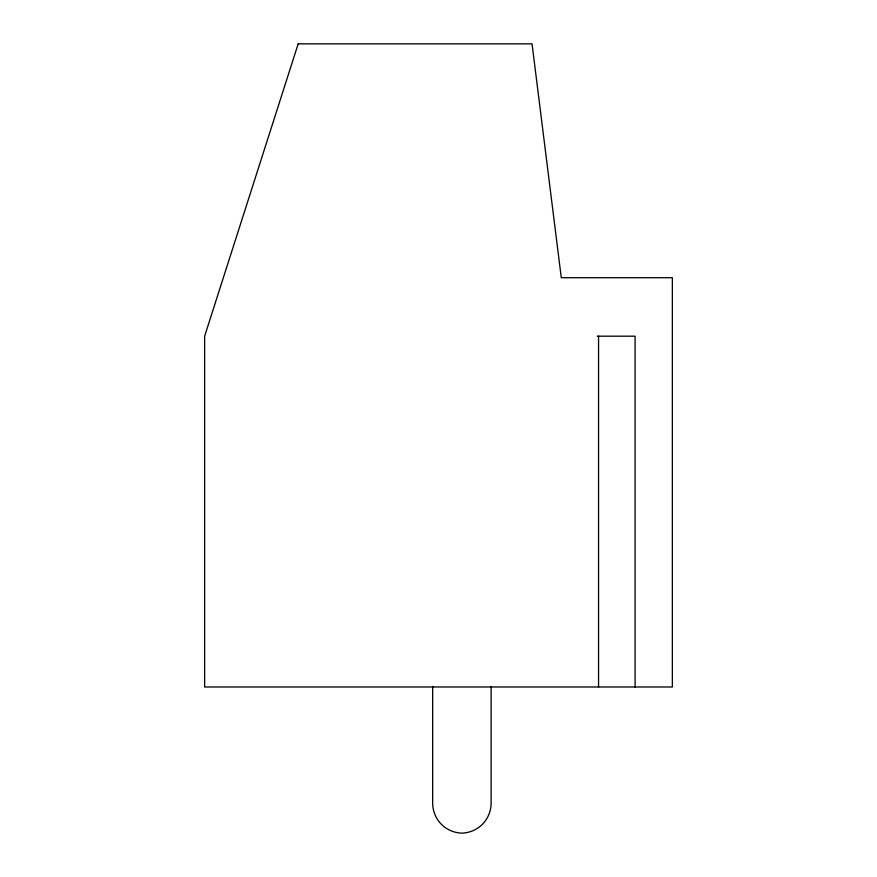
<?xml version="1.0" encoding="UTF-8"?>
<svg xmlns="http://www.w3.org/2000/svg" width="877" height="877" viewBox="0 0 877 877"><rect width="100%" height="100%" fill="white"/><g stroke="black" fill="none" stroke-linecap="round" stroke-linejoin="round"><path stroke-width="1.32" d="M597.204 336.187L635.091 336.187L635.091 686.987M598.553 336.187L598.553 686.987M491.12 686.439L491.12 803.913C490.484 820.094 478.064 832.514 461.883 833.15C445.713 832.514 433.282 820.094 432.657 803.913L432.657 686.439M298.18 43.85L204.637 336.187L204.637 686.987L672.363 686.987L672.363 277.713L561.28 277.713L532.043 43.85L298.18 43.85"/></g></svg>
